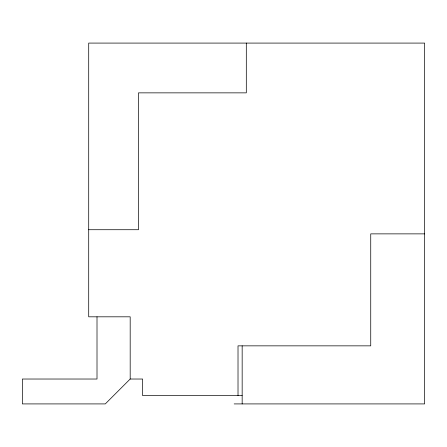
<?xml version="1.0" encoding="UTF-8"?>
<svg xmlns="http://www.w3.org/2000/svg" width="447" height="447" viewBox="0 0 447 447"><rect width="100%" height="100%" fill="white"/><g stroke="black" fill="none" stroke-linecap="round" stroke-linejoin="round"><path stroke-width="0.67" d="M234.167 403.915L424.65 403.915L424.65 43.085L88.707 43.085L88.707 316.817L130.183 316.817L130.183 379.028L105.296 403.915L22.35 403.915L22.35 379.028L97.005 379.028L97.005 316.817M88.707 229.719L138.481 229.719L138.481 92.859L246.308 92.859L246.308 43.085M424.65 233.87L370.736 233.87L370.736 345.849L238.016 345.849L238.016 395.617M130.183 379.028L142.627 379.028L142.627 395.617L242.162 395.617M242.162 345.849L242.162 403.915"/></g></svg>
